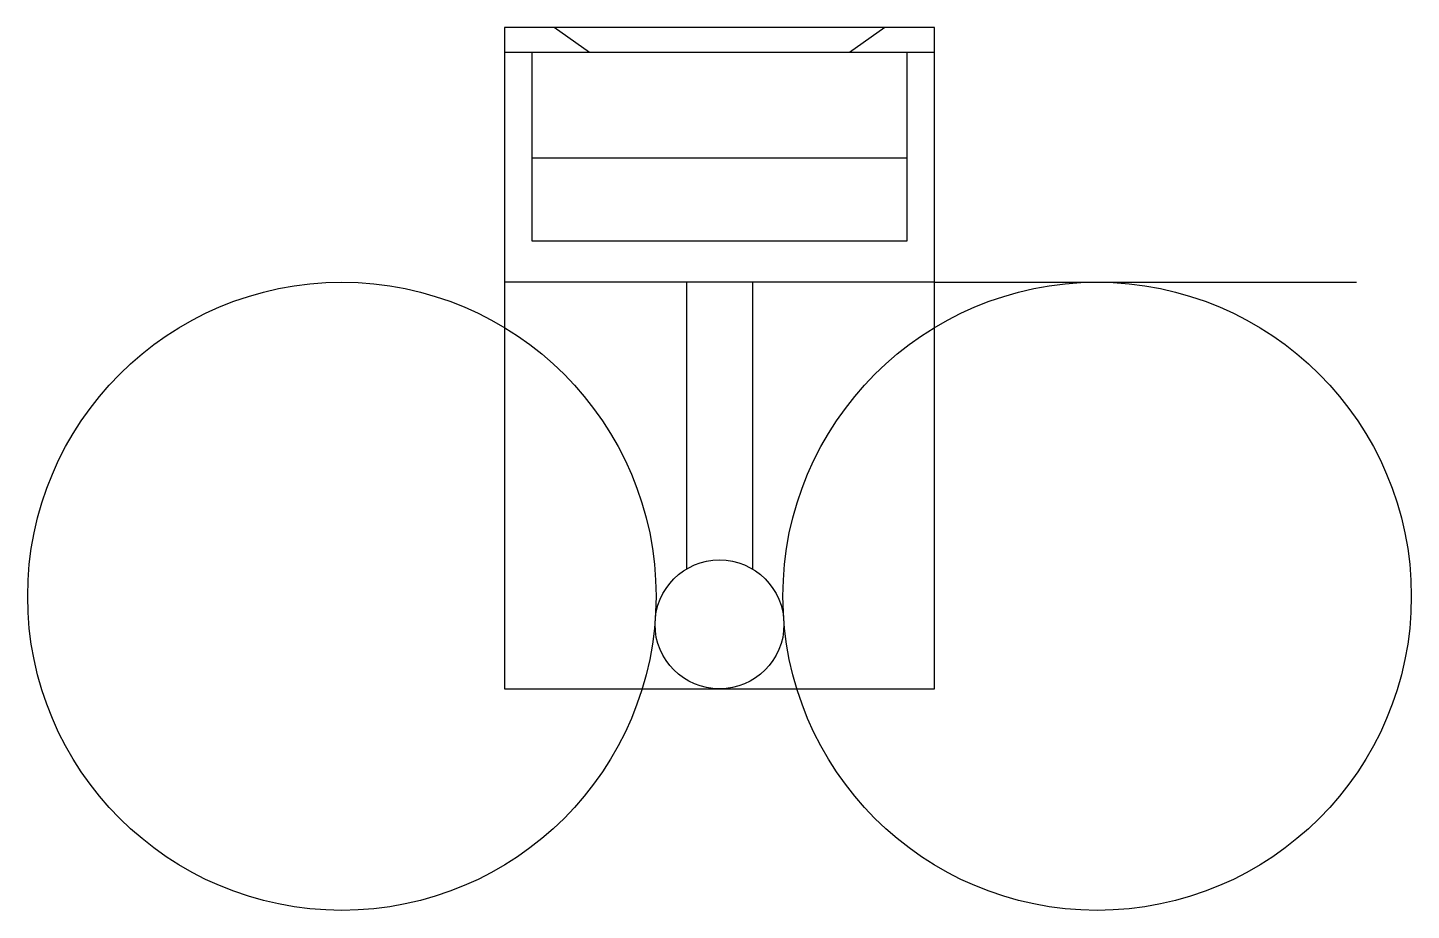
# Model space of a CAD drawing. Header units: millimetres. Extents: x -41.8 to 41.8, y -13.4 to 40.
import ezdxf

# ---------------------------------------------------------------- set-up
doc = ezdxf.new("R2010")
doc.units = ezdxf.units.MM
doc.layers.get('0').update_dxf_attribs({"linetype": 'CONTINUOUS'})

msp = doc.modelspace()

# ---------------------------------------------------------------- linework, layer by layer
for p, q in [((-7.858, 38.5), (-10, 40)), ((10, 40), (7.858, 38.5)), ((13, 38.5), (-13, 38.5)), ((-10, 32.1), (-11.35, 32.1)), ((11.35, 32.1), (-10, 32.1)), ((13, 24.6), (-13, 24.6)), ((-2, 24.6), (-2, 7.248)), ((2, 24.6), (2, 7.248)), ((13, 24.6), (38.524, 24.6))]:
    msp.add_line(p, q)
for points in [[(13, 40), (-13, 40), (-13, 0), (13, 0)], [(11.35, 38.5), (-11.35, 38.5), (-11.35, 27.1), (11.35, 27.1)]]:
    msp.add_lwpolyline(points, close=True)
for centre, radius in [((-22.837, 5.6), 19), ((22.837, 5.6), 19), ((0, 3.9), 3.9)]:
    msp.add_circle(centre, radius)
msp.add_point((0, 0))

doc.saveas('drawing.dxf')
